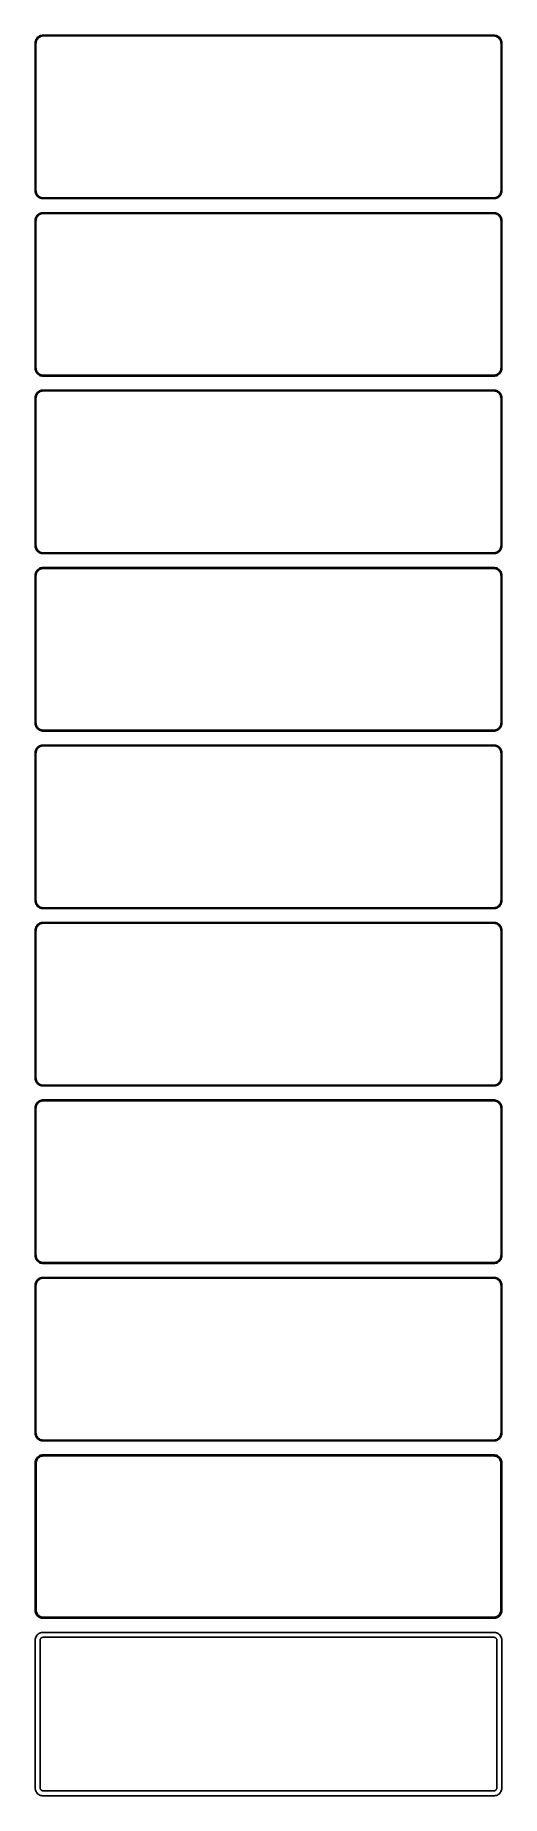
# Model space of a CAD drawing. Header units: metres. Extents: x -150 to 150, y 1088 to 2218.
import ezdxf

# ---------------------------------------------------------------- set-up
doc = ezdxf.new("R2010")
doc.units = ezdxf.units.M

msp = doc.modelspace()

# ---------------------------------------------------------------- linework, layer by layer
for p, q in [((-148.645, 2216.92), (-149.045, 2216.44)), ((-148.187, 2217.35), (-148.645, 2216.92)), ((-148.213, 2216.5), (-147.778, 2216.91)), ((-147.679, 2217.72), (-148.187, 2217.35)), ((-147.778, 2216.91), (-147.295, 2217.26)), ((-147.129, 2218.02), (-147.679, 2217.72)), ((-147.295, 2217.26), (-146.772, 2217.55)), ((-146.545, 2218.26), (-147.129, 2218.02)), ((-146.772, 2217.55), (-146.218, 2217.77)), ((-145.937, 2218.41), (-146.545, 2218.26)), ((-146.218, 2217.77), (-145.64, 2217.92)), ((-145.314, 2218.49), (-145.937, 2218.41)), ((-145.64, 2217.92), (-145.048, 2217.99)), ((145.314, 2218.49), (-145.314, 2218.49)), ((-145.048, 2217.99), (145.048, 2217.99)), ((145.048, 2217.99), (145.64, 2217.92)), ((145.937, 2218.41), (145.314, 2218.49)), ((145.64, 2217.92), (146.218, 2217.77)), ((146.545, 2218.26), (145.937, 2218.41)), ((146.218, 2217.77), (146.772, 2217.55)), ((147.129, 2218.02), (146.545, 2218.26)), ((146.772, 2217.55), (147.295, 2217.26)), ((147.679, 2217.72), (147.129, 2218.02)), ((147.295, 2217.26), (147.778, 2216.91)), ((148.187, 2217.35), (147.679, 2217.72)), ((147.778, 2216.91), (148.213, 2216.5)), ((148.645, 2216.92), (148.187, 2217.35)), ((149.045, 2216.44), (148.645, 2216.92)), ((-149.961, 2214.13), (-150, 2213.5)), ((-150, 2213.5), (-150, 2118.5)), ((-149.843, 2214.74), (-149.961, 2214.13)), ((-149.649, 2215.34), (-149.843, 2214.74)), ((-149.382, 2215.91), (-149.649, 2215.34)), ((-149.5, 2213.25), (-149.463, 2213.85)), ((-149.5, 2118.75), (-149.5, 2213.25)), ((-149.463, 2213.85), (-149.351, 2214.43)), ((-149.045, 2216.44), (-149.382, 2215.91)), ((-149.351, 2214.43), (-149.166, 2215)), ((-149.166, 2215), (-148.912, 2215.54)), ((-148.912, 2215.54), (-148.593, 2216.04)), ((-148.593, 2216.04), (-148.213, 2216.5)), ((148.213, 2216.5), (148.593, 2216.04)), ((148.593, 2216.04), (148.912, 2215.54)), ((148.912, 2215.54), (149.166, 2215)), ((149.382, 2215.91), (149.045, 2216.44)), ((149.166, 2215), (149.351, 2214.43)), ((149.351, 2214.43), (149.463, 2213.85)), ((149.649, 2215.34), (149.382, 2215.91)), ((149.463, 2213.85), (149.5, 2213.25)), ((149.5, 2213.25), (149.5, 2118.75)), ((149.843, 2214.74), (149.649, 2215.34)), ((149.961, 2214.13), (149.843, 2214.74)), ((150, 2213.5), (149.961, 2214.13)), ((150, 2118.5), (150, 2213.5)), ((-150, 2118.5), (-149.961, 2117.87)), ((-149.961, 2117.87), (-149.843, 2117.26)), ((-149.843, 2117.26), (-149.649, 2116.66)), ((-149.649, 2116.66), (-149.382, 2116.09)), ((-149.463, 2118.15), (-149.5, 2118.75)), ((-149.351, 2117.57), (-149.463, 2118.15)), ((-149.382, 2116.09), (-149.045, 2115.56)), ((-149.166, 2117), (-149.351, 2117.57)), ((-148.912, 2116.46), (-149.166, 2117)), ((-149.045, 2115.56), (-148.645, 2115.08)), ((-148.593, 2115.96), (-148.912, 2116.46)), ((-148.645, 2115.08), (-148.187, 2114.65)), ((-148.213, 2115.5), (-148.593, 2115.96)), ((-147.778, 2115.09), (-148.213, 2115.5)), ((-147.295, 2114.74), (-147.778, 2115.09)), ((147.778, 2115.09), (147.295, 2114.74)), ((148.213, 2115.5), (147.778, 2115.09)), ((148.187, 2114.65), (148.645, 2115.08)), ((148.593, 2115.96), (148.213, 2115.5)), ((148.912, 2116.46), (148.593, 2115.96)), ((148.645, 2115.08), (149.045, 2115.56)), ((149.166, 2117), (148.912, 2116.46)), ((149.045, 2115.56), (149.382, 2116.09)), ((149.351, 2117.57), (149.166, 2117)), ((149.463, 2118.15), (149.351, 2117.57)), ((149.382, 2116.09), (149.649, 2116.66)), ((149.5, 2118.75), (149.463, 2118.15)), ((149.649, 2116.66), (149.843, 2117.26)), ((149.843, 2117.26), (149.961, 2117.87)), ((149.961, 2117.87), (150, 2118.5)), ((-148.187, 2114.65), (-147.679, 2114.28)), ((-147.679, 2103.72), (-148.187, 2103.35)), ((-147.679, 2114.28), (-147.129, 2113.98)), ((-147.129, 2104.02), (-147.679, 2103.72)), ((-146.772, 2114.45), (-147.295, 2114.74)), ((-147.129, 2113.98), (-146.545, 2113.74)), ((-146.545, 2104.26), (-147.129, 2104.02)), ((-146.218, 2114.23), (-146.772, 2114.45)), ((-146.772, 2103.55), (-146.218, 2103.77)), ((-146.545, 2113.74), (-145.937, 2113.59)), ((-145.937, 2104.41), (-146.545, 2104.26)), ((-145.64, 2114.08), (-146.218, 2114.23)), ((-146.218, 2103.77), (-145.64, 2103.92)), ((-145.937, 2113.59), (-145.314, 2113.51)), ((-145.314, 2104.49), (-145.937, 2104.41)), ((-145.048, 2114.01), (-145.64, 2114.08)), ((-145.64, 2103.92), (-145.048, 2103.99)), ((-145.314, 2113.51), (145.314, 2113.51)), ((145.314, 2104.49), (-145.314, 2104.49)), ((145.048, 2114.01), (-145.048, 2114.01)), ((-145.048, 2103.99), (145.048, 2103.99)), ((145.64, 2114.08), (145.048, 2114.01)), ((145.048, 2103.99), (145.64, 2103.92)), ((145.314, 2113.51), (145.937, 2113.59)), ((145.937, 2104.41), (145.314, 2104.49)), ((146.218, 2114.23), (145.64, 2114.08)), ((145.64, 2103.92), (146.218, 2103.77)), ((145.937, 2113.59), (146.545, 2113.74)), ((146.545, 2104.26), (145.937, 2104.41)), ((146.772, 2114.45), (146.218, 2114.23)), ((146.218, 2103.77), (146.772, 2103.55)), ((146.545, 2113.74), (147.129, 2113.98)), ((147.129, 2104.02), (146.545, 2104.26)), ((147.295, 2114.74), (146.772, 2114.45)), ((147.129, 2113.98), (147.679, 2114.28)), ((147.679, 2103.72), (147.129, 2104.02)), ((147.679, 2114.28), (148.187, 2114.65)), ((148.187, 2103.35), (147.679, 2103.72)), ((-149.961, 2100.13), (-150, 2099.5)), ((-150, 2099.5), (-150, 2004.5)), ((-149.843, 2100.74), (-149.961, 2100.13)), ((-149.649, 2101.34), (-149.843, 2100.74)), ((-149.382, 2101.91), (-149.649, 2101.34)), ((-149.5, 2099.25), (-149.463, 2099.85)), ((-149.5, 2004.75), (-149.5, 2099.25)), ((-149.463, 2099.85), (-149.351, 2100.43)), ((-149.045, 2102.44), (-149.382, 2101.91)), ((-149.351, 2100.43), (-149.166, 2101)), ((-149.166, 2101), (-148.912, 2101.54)), ((-148.645, 2102.92), (-149.045, 2102.44)), ((-148.912, 2101.54), (-148.593, 2102.04)), ((-148.187, 2103.35), (-148.645, 2102.92)), ((-148.593, 2102.04), (-148.213, 2102.5)), ((-148.213, 2102.5), (-147.778, 2102.91)), ((-147.778, 2102.91), (-147.295, 2103.26)), ((-147.295, 2103.26), (-146.772, 2103.55)), ((146.772, 2103.55), (147.295, 2103.26)), ((147.295, 2103.26), (147.778, 2102.91)), ((147.778, 2102.91), (148.213, 2102.5)), ((148.645, 2102.92), (148.187, 2103.35)), ((148.213, 2102.5), (148.593, 2102.04)), ((148.593, 2102.04), (148.912, 2101.54)), ((149.045, 2102.44), (148.645, 2102.92)), ((148.912, 2101.54), (149.166, 2101)), ((149.382, 2101.91), (149.045, 2102.44)), ((149.166, 2101), (149.351, 2100.43)), ((149.351, 2100.43), (149.463, 2099.85)), ((149.649, 2101.34), (149.382, 2101.91)), ((149.463, 2099.85), (149.5, 2099.25)), ((149.5, 2099.25), (149.5, 2004.75)), ((149.843, 2100.74), (149.649, 2101.34)), ((149.961, 2100.13), (149.843, 2100.74)), ((150, 2099.5), (149.961, 2100.13)), ((150, 2004.5), (150, 2099.5)), ((-150, 2004.5), (-149.961, 2003.87)), ((-149.961, 2003.87), (-149.843, 2003.26)), ((-149.843, 2003.26), (-149.649, 2002.66)), ((-149.649, 2002.66), (-149.382, 2002.09)), ((-149.463, 2004.15), (-149.5, 2004.75)), ((-149.351, 2003.57), (-149.463, 2004.15)), ((-149.382, 2002.09), (-149.045, 2001.56)), ((-149.166, 2003), (-149.351, 2003.57)), ((-148.912, 2002.46), (-149.166, 2003)), ((-148.593, 2001.96), (-148.912, 2002.46)), ((-148.213, 2001.5), (-148.593, 2001.96)), ((148.593, 2001.96), (148.213, 2001.5)), ((148.912, 2002.46), (148.593, 2001.96)), ((149.166, 2003), (148.912, 2002.46)), ((149.045, 2001.56), (149.382, 2002.09)), ((149.351, 2003.57), (149.166, 2003)), ((149.463, 2004.15), (149.351, 2003.57)), ((149.382, 2002.09), (149.649, 2002.66)), ((149.5, 2004.75), (149.463, 2004.15)), ((149.649, 2002.66), (149.843, 2003.26)), ((149.843, 2003.26), (149.961, 2003.87)), ((149.961, 2003.87), (150, 2004.5)), ((-149.045, 2001.56), (-148.645, 2001.08)), ((-148.645, 2001.08), (-148.187, 2000.65)), ((-147.778, 2001.09), (-148.213, 2001.5)), ((-148.187, 2000.65), (-147.679, 2000.28)), ((-147.295, 2000.74), (-147.778, 2001.09)), ((-147.679, 2000.28), (-147.129, 1999.98)), ((-146.772, 2000.45), (-147.295, 2000.74)), ((-147.129, 1999.98), (-146.545, 1999.74)), ((-146.218, 2000.23), (-146.772, 2000.45)), ((-146.545, 1999.74), (-145.937, 1999.59)), ((-145.64, 2000.08), (-146.218, 2000.23)), ((-145.937, 1999.59), (-145.314, 1999.51)), ((-145.048, 2000.01), (-145.64, 2000.08)), ((-145.314, 1999.51), (145.314, 1999.51)), ((145.048, 2000.01), (-145.048, 2000.01)), ((145.64, 2000.08), (145.048, 2000.01)), ((145.314, 1999.51), (145.937, 1999.59)), ((146.218, 2000.23), (145.64, 2000.08)), ((145.937, 1999.59), (146.545, 1999.74)), ((146.772, 2000.45), (146.218, 2000.23)), ((146.545, 1999.74), (147.129, 1999.98)), ((147.295, 2000.74), (146.772, 2000.45)), ((147.129, 1999.98), (147.679, 2000.28)), ((147.778, 2001.09), (147.295, 2000.74)), ((147.679, 2000.28), (148.187, 2000.65)), ((148.213, 2001.5), (147.778, 2001.09)), ((148.187, 2000.65), (148.645, 2001.08)), ((148.645, 2001.08), (149.045, 2001.56)), ((-149.961, 1986.13), (-150, 1985.5)), ((-150, 1985.5), (-150, 1890.5)), ((-149.843, 1986.74), (-149.961, 1986.13)), ((-149.649, 1987.34), (-149.843, 1986.74)), ((-149.382, 1987.91), (-149.649, 1987.34)), ((-149.5, 1985.25), (-149.463, 1985.85)), ((-149.5, 1890.75), (-149.5, 1985.25)), ((-149.463, 1985.85), (-149.351, 1986.43)), ((-149.045, 1988.44), (-149.382, 1987.91)), ((-149.351, 1986.43), (-149.166, 1987)), ((-149.166, 1987), (-148.912, 1987.54)), ((-148.645, 1988.92), (-149.045, 1988.44)), ((-148.912, 1987.54), (-148.593, 1988.04)), ((-148.187, 1989.35), (-148.645, 1988.92)), ((-148.593, 1988.04), (-148.213, 1988.5)), ((-148.213, 1988.5), (-147.778, 1988.91)), ((-147.679, 1989.72), (-148.187, 1989.35)), ((-147.778, 1988.91), (-147.295, 1989.26)), ((-147.129, 1990.02), (-147.679, 1989.72)), ((-147.295, 1989.26), (-146.772, 1989.55)), ((-146.545, 1990.26), (-147.129, 1990.02)), ((-146.772, 1989.55), (-146.218, 1989.77)), ((-145.937, 1990.41), (-146.545, 1990.26)), ((-146.218, 1989.77), (-145.64, 1989.92)), ((-145.314, 1990.49), (-145.937, 1990.41)), ((-145.64, 1989.92), (-145.048, 1989.99)), ((145.314, 1990.49), (-145.314, 1990.49)), ((-145.048, 1989.99), (145.048, 1989.99)), ((145.048, 1989.99), (145.64, 1989.92)), ((145.937, 1990.41), (145.314, 1990.49)), ((145.64, 1989.92), (146.218, 1989.77)), ((146.545, 1990.26), (145.937, 1990.41)), ((146.218, 1989.77), (146.772, 1989.55)), ((147.129, 1990.02), (146.545, 1990.26)), ((146.772, 1989.55), (147.295, 1989.26)), ((147.679, 1989.72), (147.129, 1990.02)), ((147.295, 1989.26), (147.778, 1988.91)), ((148.187, 1989.35), (147.679, 1989.72)), ((147.778, 1988.91), (148.213, 1988.5)), ((148.645, 1988.92), (148.187, 1989.35)), ((148.213, 1988.5), (148.593, 1988.04)), ((148.593, 1988.04), (148.912, 1987.54)), ((149.045, 1988.44), (148.645, 1988.92)), ((148.912, 1987.54), (149.166, 1987)), ((149.382, 1987.91), (149.045, 1988.44)), ((149.166, 1987), (149.351, 1986.43)), ((149.351, 1986.43), (149.463, 1985.85)), ((149.649, 1987.34), (149.382, 1987.91)), ((149.463, 1985.85), (149.5, 1985.25)), ((149.5, 1985.25), (149.5, 1890.75)), ((149.843, 1986.74), (149.649, 1987.34)), ((149.961, 1986.13), (149.843, 1986.74)), ((150, 1985.5), (149.961, 1986.13)), ((150, 1890.5), (150, 1985.5)), ((-150, 1890.5), (-149.961, 1889.87)), ((-149.961, 1889.87), (-149.843, 1889.26)), ((-149.843, 1889.26), (-149.649, 1888.66)), ((-149.463, 1890.15), (-149.5, 1890.75)), ((-149.351, 1889.57), (-149.463, 1890.15)), ((-149.166, 1889), (-149.351, 1889.57)), ((-148.912, 1888.46), (-149.166, 1889)), ((149.166, 1889), (148.912, 1888.46)), ((149.351, 1889.57), (149.166, 1889)), ((149.463, 1890.15), (149.351, 1889.57)), ((149.5, 1890.75), (149.463, 1890.15)), ((149.649, 1888.66), (149.843, 1889.26)), ((149.843, 1889.26), (149.961, 1889.87)), ((149.961, 1889.87), (150, 1890.5)), ((-149.649, 1888.66), (-149.382, 1888.09)), ((-149.382, 1888.09), (-149.045, 1887.56)), ((-149.045, 1887.56), (-148.645, 1887.08)), ((-148.593, 1887.96), (-148.912, 1888.46)), ((-148.645, 1887.08), (-148.187, 1886.65)), ((-148.213, 1887.5), (-148.593, 1887.96)), ((-147.778, 1887.09), (-148.213, 1887.5)), ((-148.187, 1886.65), (-147.679, 1886.28)), ((-147.295, 1886.74), (-147.778, 1887.09)), ((-147.679, 1886.28), (-147.129, 1885.98)), ((-146.772, 1886.45), (-147.295, 1886.74)), ((-147.129, 1885.98), (-146.545, 1885.74)), ((-146.218, 1886.23), (-146.772, 1886.45)), ((-146.545, 1885.74), (-145.937, 1885.59)), ((-145.64, 1886.08), (-146.218, 1886.23)), ((-145.937, 1885.59), (-145.314, 1885.51)), ((-145.048, 1886.01), (-145.64, 1886.08)), ((-145.314, 1885.51), (145.314, 1885.51)), ((145.048, 1886.01), (-145.048, 1886.01)), ((145.64, 1886.08), (145.048, 1886.01)), ((145.314, 1885.51), (145.937, 1885.59)), ((146.218, 1886.23), (145.64, 1886.08)), ((145.937, 1885.59), (146.545, 1885.74)), ((146.772, 1886.45), (146.218, 1886.23)), ((146.545, 1885.74), (147.129, 1885.98)), ((147.295, 1886.74), (146.772, 1886.45)), ((147.129, 1885.98), (147.679, 1886.28)), ((147.778, 1887.09), (147.295, 1886.74)), ((147.679, 1886.28), (148.187, 1886.65)), ((148.213, 1887.5), (147.778, 1887.09)), ((148.187, 1886.65), (148.645, 1887.08)), ((148.593, 1887.96), (148.213, 1887.5)), ((148.912, 1888.46), (148.593, 1887.96)), ((148.645, 1887.08), (149.045, 1887.56)), ((149.045, 1887.56), (149.382, 1888.09)), ((149.382, 1888.09), (149.649, 1888.66)), ((-149.961, 1872.13), (-150, 1871.5)), ((-150, 1871.5), (-150, 1776.5)), ((-149.843, 1872.74), (-149.961, 1872.13)), ((-149.649, 1873.34), (-149.843, 1872.74)), ((-149.382, 1873.91), (-149.649, 1873.34)), ((-149.5, 1871.25), (-149.463, 1871.85)), ((-149.5, 1776.75), (-149.5, 1871.25)), ((-149.463, 1871.85), (-149.351, 1872.43)), ((-149.045, 1874.44), (-149.382, 1873.91)), ((-149.351, 1872.43), (-149.166, 1873)), ((-149.166, 1873), (-148.912, 1873.54)), ((-148.645, 1874.92), (-149.045, 1874.44)), ((-148.912, 1873.54), (-148.593, 1874.04)), ((-148.187, 1875.35), (-148.645, 1874.92)), ((-148.593, 1874.04), (-148.213, 1874.5)), ((-148.213, 1874.5), (-147.778, 1874.91)), ((-147.679, 1875.72), (-148.187, 1875.35)), ((-147.778, 1874.91), (-147.295, 1875.26)), ((-147.129, 1876.02), (-147.679, 1875.72)), ((-147.295, 1875.26), (-146.772, 1875.55)), ((-146.545, 1876.26), (-147.129, 1876.02)), ((-146.772, 1875.55), (-146.218, 1875.77)), ((-145.937, 1876.41), (-146.545, 1876.26)), ((-146.218, 1875.77), (-145.64, 1875.92)), ((-145.314, 1876.49), (-145.937, 1876.41)), ((-145.64, 1875.92), (-145.048, 1875.99)), ((145.314, 1876.49), (-145.314, 1876.49)), ((-145.048, 1875.99), (145.048, 1875.99)), ((145.048, 1875.99), (145.64, 1875.92)), ((145.937, 1876.41), (145.314, 1876.49)), ((145.64, 1875.92), (146.218, 1875.77)), ((146.545, 1876.26), (145.937, 1876.41)), ((146.218, 1875.77), (146.772, 1875.55)), ((147.129, 1876.02), (146.545, 1876.26)), ((146.772, 1875.55), (147.295, 1875.26)), ((147.679, 1875.72), (147.129, 1876.02)), ((147.295, 1875.26), (147.778, 1874.91)), ((148.187, 1875.35), (147.679, 1875.72)), ((147.778, 1874.91), (148.213, 1874.5)), ((148.645, 1874.92), (148.187, 1875.35)), ((148.213, 1874.5), (148.593, 1874.04)), ((148.593, 1874.04), (148.912, 1873.54)), ((149.045, 1874.44), (148.645, 1874.92)), ((148.912, 1873.54), (149.166, 1873)), ((149.382, 1873.91), (149.045, 1874.44)), ((149.166, 1873), (149.351, 1872.43)), ((149.351, 1872.43), (149.463, 1871.85)), ((149.649, 1873.34), (149.382, 1873.91)), ((149.463, 1871.85), (149.5, 1871.25)), ((149.5, 1871.25), (149.5, 1776.75)), ((149.843, 1872.74), (149.649, 1873.34)), ((149.961, 1872.13), (149.843, 1872.74)), ((150, 1871.5), (149.961, 1872.13)), ((150, 1776.5), (150, 1871.5)), ((-150, 1776.5), (-149.961, 1775.87)), ((-149.961, 1775.87), (-149.843, 1775.26)), ((-149.463, 1776.15), (-149.5, 1776.75)), ((-149.351, 1775.57), (-149.463, 1776.15)), ((149.463, 1776.15), (149.351, 1775.57)), ((149.5, 1776.75), (149.463, 1776.15)), ((149.843, 1775.26), (149.961, 1775.87)), ((149.961, 1775.87), (150, 1776.5)), ((-149.843, 1775.26), (-149.649, 1774.66)), ((-149.649, 1774.66), (-149.382, 1774.09)), ((-149.382, 1774.09), (-149.045, 1773.56)), ((-149.166, 1775), (-149.351, 1775.57)), ((-148.912, 1774.46), (-149.166, 1775)), ((-149.045, 1773.56), (-148.645, 1773.08)), ((-148.593, 1773.96), (-148.912, 1774.46)), ((-148.645, 1773.08), (-148.187, 1772.65)), ((-148.213, 1773.5), (-148.593, 1773.96)), ((-147.778, 1773.09), (-148.213, 1773.5)), ((-148.187, 1772.65), (-147.679, 1772.28)), ((-147.295, 1772.74), (-147.778, 1773.09)), ((-147.679, 1772.28), (-147.129, 1771.98)), ((-146.772, 1772.45), (-147.295, 1772.74)), ((-147.129, 1771.98), (-146.545, 1771.74)), ((-146.218, 1772.23), (-146.772, 1772.45)), ((-146.545, 1771.74), (-145.937, 1771.59)), ((-145.64, 1772.08), (-146.218, 1772.23)), ((-145.937, 1771.59), (-145.314, 1771.51)), ((-145.048, 1772.01), (-145.64, 1772.08)), ((-145.314, 1771.51), (145.314, 1771.51)), ((145.048, 1772.01), (-145.048, 1772.01)), ((145.64, 1772.08), (145.048, 1772.01)), ((145.314, 1771.51), (145.937, 1771.59)), ((146.218, 1772.23), (145.64, 1772.08)), ((145.937, 1771.59), (146.545, 1771.74)), ((146.772, 1772.45), (146.218, 1772.23)), ((146.545, 1771.74), (147.129, 1771.98)), ((147.295, 1772.74), (146.772, 1772.45)), ((147.129, 1771.98), (147.679, 1772.28)), ((147.778, 1773.09), (147.295, 1772.74)), ((147.679, 1772.28), (148.187, 1772.65)), ((148.213, 1773.5), (147.778, 1773.09)), ((148.187, 1772.65), (148.645, 1773.08)), ((148.593, 1773.96), (148.213, 1773.5)), ((148.912, 1774.46), (148.593, 1773.96)), ((148.645, 1773.08), (149.045, 1773.56)), ((149.166, 1775), (148.912, 1774.46)), ((149.045, 1773.56), (149.382, 1774.09)), ((149.351, 1775.57), (149.166, 1775)), ((149.382, 1774.09), (149.649, 1774.66)), ((149.649, 1774.66), (149.843, 1775.26)), ((-149.961, 1758.13), (-150, 1757.5)), ((-150, 1757.5), (-150, 1662.5)), ((-149.843, 1758.74), (-149.961, 1758.13)), ((-149.649, 1759.34), (-149.843, 1758.74)), ((-149.382, 1759.91), (-149.649, 1759.34)), ((-149.5, 1757.25), (-149.463, 1757.85)), ((-149.5, 1662.75), (-149.5, 1757.25)), ((-149.463, 1757.85), (-149.351, 1758.43)), ((-149.045, 1760.44), (-149.382, 1759.91)), ((-149.351, 1758.43), (-149.166, 1759)), ((-149.166, 1759), (-148.912, 1759.54)), ((-148.645, 1760.92), (-149.045, 1760.44)), ((-148.912, 1759.54), (-148.593, 1760.04)), ((-148.187, 1761.35), (-148.645, 1760.92)), ((-148.593, 1760.04), (-148.213, 1760.5)), ((-148.213, 1760.5), (-147.778, 1760.91)), ((-147.679, 1761.72), (-148.187, 1761.35)), ((-147.778, 1760.91), (-147.295, 1761.26)), ((-147.129, 1762.02), (-147.679, 1761.72)), ((-147.295, 1761.26), (-146.772, 1761.55)), ((-146.545, 1762.26), (-147.129, 1762.02)), ((-146.772, 1761.55), (-146.218, 1761.77)), ((-145.937, 1762.41), (-146.545, 1762.26)), ((-146.218, 1761.77), (-145.64, 1761.92)), ((-145.314, 1762.49), (-145.937, 1762.41)), ((-145.64, 1761.92), (-145.048, 1761.99)), ((145.314, 1762.49), (-145.314, 1762.49)), ((-145.048, 1761.99), (145.048, 1761.99)), ((145.048, 1761.99), (145.64, 1761.92)), ((145.937, 1762.41), (145.314, 1762.49)), ((145.64, 1761.92), (146.218, 1761.77)), ((146.545, 1762.26), (145.937, 1762.41)), ((146.218, 1761.77), (146.772, 1761.55)), ((147.129, 1762.02), (146.545, 1762.26)), ((146.772, 1761.55), (147.295, 1761.26)), ((147.679, 1761.72), (147.129, 1762.02)), ((147.295, 1761.26), (147.778, 1760.91)), ((148.187, 1761.35), (147.679, 1761.72)), ((147.778, 1760.91), (148.213, 1760.5)), ((148.645, 1760.92), (148.187, 1761.35)), ((148.213, 1760.5), (148.593, 1760.04)), ((148.593, 1760.04), (148.912, 1759.54)), ((149.045, 1760.44), (148.645, 1760.92)), ((148.912, 1759.54), (149.166, 1759)), ((149.382, 1759.91), (149.045, 1760.44)), ((149.166, 1759), (149.351, 1758.43)), ((149.351, 1758.43), (149.463, 1757.85)), ((149.649, 1759.34), (149.382, 1759.91)), ((149.463, 1757.85), (149.5, 1757.25)), ((149.5, 1757.25), (149.5, 1662.75)), ((149.843, 1758.74), (149.649, 1759.34)), ((149.961, 1758.13), (149.843, 1758.74)), ((150, 1757.5), (149.961, 1758.13)), ((150, 1662.5), (150, 1757.5)), ((-149.463, 1662.15), (-149.5, 1662.75)), ((149.5, 1662.75), (149.463, 1662.15)), ((-150, 1662.5), (-149.961, 1661.87)), ((-149.961, 1661.87), (-149.843, 1661.26)), ((-149.843, 1661.26), (-149.649, 1660.66)), ((-149.649, 1660.66), (-149.382, 1660.09)), ((-149.351, 1661.57), (-149.463, 1662.15)), ((-149.382, 1660.09), (-149.045, 1659.56)), ((-149.166, 1661), (-149.351, 1661.57)), ((-148.912, 1660.46), (-149.166, 1661)), ((-149.045, 1659.56), (-148.645, 1659.08)), ((-148.593, 1659.96), (-148.912, 1660.46)), ((-148.645, 1659.08), (-148.187, 1658.65)), ((-148.213, 1659.5), (-148.593, 1659.96)), ((-147.778, 1659.09), (-148.213, 1659.5)), ((-148.187, 1658.65), (-147.679, 1658.28)), ((-147.295, 1658.74), (-147.778, 1659.09)), ((-147.679, 1658.28), (-147.129, 1657.98)), ((-146.772, 1658.45), (-147.295, 1658.74)), ((-147.129, 1657.98), (-146.545, 1657.74)), ((-146.218, 1658.23), (-146.772, 1658.45)), ((-146.545, 1657.74), (-145.937, 1657.59)), ((-145.64, 1658.08), (-146.218, 1658.23)), ((-145.937, 1657.59), (-145.314, 1657.51)), ((-145.048, 1658.01), (-145.64, 1658.08)), ((-145.314, 1657.51), (145.314, 1657.51)), ((145.048, 1658.01), (-145.048, 1658.01)), ((145.64, 1658.08), (145.048, 1658.01)), ((145.314, 1657.51), (145.937, 1657.59)), ((146.218, 1658.23), (145.64, 1658.08)), ((145.937, 1657.59), (146.545, 1657.74)), ((146.772, 1658.45), (146.218, 1658.23)), ((146.545, 1657.74), (147.129, 1657.98)), ((147.295, 1658.74), (146.772, 1658.45)), ((147.129, 1657.98), (147.679, 1658.28)), ((147.778, 1659.09), (147.295, 1658.74)), ((147.679, 1658.28), (148.187, 1658.65)), ((148.213, 1659.5), (147.778, 1659.09)), ((148.187, 1658.65), (148.645, 1659.08)), ((148.593, 1659.96), (148.213, 1659.5)), ((148.912, 1660.46), (148.593, 1659.96)), ((148.645, 1659.08), (149.045, 1659.56)), ((149.166, 1661), (148.912, 1660.46)), ((149.045, 1659.56), (149.382, 1660.09)), ((149.351, 1661.57), (149.166, 1661)), ((149.463, 1662.15), (149.351, 1661.57)), ((149.382, 1660.09), (149.649, 1660.66)), ((149.649, 1660.66), (149.843, 1661.26)), ((149.843, 1661.26), (149.961, 1661.87)), ((149.961, 1661.87), (150, 1662.5)), ((-149.961, 1644.13), (-150, 1643.5)), ((-150, 1643.5), (-150, 1548.5)), ((-149.843, 1644.74), (-149.961, 1644.13)), ((-149.649, 1645.34), (-149.843, 1644.74)), ((-149.382, 1645.91), (-149.649, 1645.34)), ((-149.5, 1643.25), (-149.463, 1643.85)), ((-149.5, 1548.75), (-149.5, 1643.25)), ((-149.463, 1643.85), (-149.351, 1644.43)), ((-149.045, 1646.44), (-149.382, 1645.91)), ((-149.351, 1644.43), (-149.166, 1645)), ((-149.166, 1645), (-148.912, 1645.54)), ((-148.645, 1646.92), (-149.045, 1646.44)), ((-148.912, 1645.54), (-148.593, 1646.04)), ((-148.187, 1647.35), (-148.645, 1646.92)), ((-148.593, 1646.04), (-148.213, 1646.5)), ((-148.213, 1646.5), (-147.778, 1646.91)), ((-147.679, 1647.72), (-148.187, 1647.35)), ((-147.778, 1646.91), (-147.295, 1647.26)), ((-147.129, 1648.02), (-147.679, 1647.72)), ((-147.295, 1647.26), (-146.772, 1647.55)), ((-146.545, 1648.26), (-147.129, 1648.02)), ((-146.772, 1647.55), (-146.218, 1647.77)), ((-145.937, 1648.41), (-146.545, 1648.26)), ((-146.218, 1647.77), (-145.64, 1647.92)), ((-145.314, 1648.49), (-145.937, 1648.41)), ((-145.64, 1647.92), (-145.048, 1647.99)), ((145.314, 1648.49), (-145.314, 1648.49)), ((-145.048, 1647.99), (145.048, 1647.99)), ((145.048, 1647.99), (145.64, 1647.92)), ((145.937, 1648.41), (145.314, 1648.49)), ((145.64, 1647.92), (146.218, 1647.77)), ((146.545, 1648.26), (145.937, 1648.41)), ((146.218, 1647.77), (146.772, 1647.55)), ((147.129, 1648.02), (146.545, 1648.26)), ((146.772, 1647.55), (147.295, 1647.26)), ((147.679, 1647.72), (147.129, 1648.02)), ((147.295, 1647.26), (147.778, 1646.91)), ((148.187, 1647.35), (147.679, 1647.72)), ((147.778, 1646.91), (148.213, 1646.5)), ((148.645, 1646.92), (148.187, 1647.35)), ((148.213, 1646.5), (148.593, 1646.04)), ((148.593, 1646.04), (148.912, 1645.54)), ((149.045, 1646.44), (148.645, 1646.92)), ((148.912, 1645.54), (149.166, 1645)), ((149.382, 1645.91), (149.045, 1646.44)), ((149.166, 1645), (149.351, 1644.43)), ((149.351, 1644.43), (149.463, 1643.85)), ((149.649, 1645.34), (149.382, 1645.91)), ((149.463, 1643.85), (149.5, 1643.25)), ((149.5, 1643.25), (149.5, 1548.75)), ((149.843, 1644.74), (149.649, 1645.34)), ((149.961, 1644.13), (149.843, 1644.74)), ((150, 1643.5), (149.961, 1644.13)), ((150, 1548.5), (150, 1643.5)), ((-150, 1548.5), (-149.961, 1547.87)), ((-149.961, 1547.87), (-149.843, 1547.26)), ((-149.843, 1547.26), (-149.649, 1546.66)), ((-149.649, 1546.66), (-149.382, 1546.09)), ((-149.463, 1548.15), (-149.5, 1548.75)), ((-149.351, 1547.57), (-149.463, 1548.15)), ((-149.382, 1546.09), (-149.045, 1545.56)), ((-149.166, 1547), (-149.351, 1547.57)), ((-148.912, 1546.46), (-149.166, 1547)), ((-149.045, 1545.56), (-148.645, 1545.08)), ((-148.593, 1545.96), (-148.912, 1546.46)), ((-148.645, 1545.08), (-148.187, 1544.65)), ((-148.213, 1545.5), (-148.593, 1545.96)), ((-147.778, 1545.09), (-148.213, 1545.5)), ((-148.187, 1544.65), (-147.679, 1544.28)), ((-147.295, 1544.74), (-147.778, 1545.09)), ((-147.679, 1544.28), (-147.129, 1543.98)), ((-146.772, 1544.45), (-147.295, 1544.74)), ((-147.129, 1543.98), (-146.545, 1543.74)), ((-146.218, 1544.23), (-146.772, 1544.45)), ((-146.545, 1543.74), (-145.937, 1543.59)), ((-145.64, 1544.08), (-146.218, 1544.23)), ((-145.937, 1543.59), (-145.314, 1543.51)), ((-145.048, 1544.01), (-145.64, 1544.08)), ((-145.314, 1543.51), (145.314, 1543.51)), ((145.048, 1544.01), (-145.048, 1544.01)), ((145.64, 1544.08), (145.048, 1544.01)), ((145.314, 1543.51), (145.937, 1543.59)), ((146.218, 1544.23), (145.64, 1544.08)), ((145.937, 1543.59), (146.545, 1543.74)), ((146.772, 1544.45), (146.218, 1544.23)), ((146.545, 1543.74), (147.129, 1543.98)), ((147.295, 1544.74), (146.772, 1544.45)), ((147.129, 1543.98), (147.679, 1544.28)), ((147.778, 1545.09), (147.295, 1544.74)), ((147.679, 1544.28), (148.187, 1544.65)), ((148.213, 1545.5), (147.778, 1545.09)), ((148.187, 1544.65), (148.645, 1545.08)), ((148.593, 1545.96), (148.213, 1545.5)), ((148.912, 1546.46), (148.593, 1545.96)), ((148.645, 1545.08), (149.045, 1545.56)), ((149.166, 1547), (148.912, 1546.46)), ((149.045, 1545.56), (149.382, 1546.09)), ((149.351, 1547.57), (149.166, 1547)), ((149.463, 1548.15), (149.351, 1547.57)), ((149.382, 1546.09), (149.649, 1546.66)), ((149.5, 1548.75), (149.463, 1548.15)), ((149.649, 1546.66), (149.843, 1547.26)), ((149.843, 1547.26), (149.961, 1547.87)), ((149.961, 1547.87), (150, 1548.5)), ((-149.961, 1530.13), (-150, 1529.5)), ((-150, 1529.5), (-150, 1434.5)), ((-149.843, 1530.74), (-149.961, 1530.13)), ((-149.649, 1531.34), (-149.843, 1530.74)), ((-149.382, 1531.91), (-149.649, 1531.34)), ((-149.5, 1529.25), (-149.463, 1529.85)), ((-149.5, 1434.75), (-149.5, 1529.25)), ((-149.463, 1529.85), (-149.351, 1530.43)), ((-149.045, 1532.44), (-149.382, 1531.91)), ((-149.351, 1530.43), (-149.166, 1531)), ((-149.166, 1531), (-148.912, 1531.54)), ((-148.645, 1532.92), (-149.045, 1532.44)), ((-148.912, 1531.54), (-148.593, 1532.04)), ((-148.187, 1533.35), (-148.645, 1532.92)), ((-148.593, 1532.04), (-148.213, 1532.5)), ((-148.213, 1532.5), (-147.778, 1532.91)), ((-147.679, 1533.72), (-148.187, 1533.35)), ((-147.778, 1532.91), (-147.295, 1533.26)), ((-147.129, 1534.02), (-147.679, 1533.72)), ((-147.295, 1533.26), (-146.772, 1533.55)), ((-146.545, 1534.26), (-147.129, 1534.02)), ((-146.772, 1533.55), (-146.218, 1533.77)), ((-145.937, 1534.41), (-146.545, 1534.26)), ((-146.218, 1533.77), (-145.64, 1533.92)), ((-145.314, 1534.49), (-145.937, 1534.41)), ((-145.64, 1533.92), (-145.048, 1533.99)), ((145.314, 1534.49), (-145.314, 1534.49)), ((-145.048, 1533.99), (145.048, 1533.99)), ((145.048, 1533.99), (145.64, 1533.92)), ((145.937, 1534.41), (145.314, 1534.49)), ((145.64, 1533.92), (146.218, 1533.77)), ((146.545, 1534.26), (145.937, 1534.41)), ((146.218, 1533.77), (146.772, 1533.55)), ((147.129, 1534.02), (146.545, 1534.26)), ((146.772, 1533.55), (147.295, 1533.26)), ((147.679, 1533.72), (147.129, 1534.02)), ((147.295, 1533.26), (147.778, 1532.91)), ((148.187, 1533.35), (147.679, 1533.72)), ((147.778, 1532.91), (148.213, 1532.5)), ((148.645, 1532.92), (148.187, 1533.35)), ((148.213, 1532.5), (148.593, 1532.04)), ((148.593, 1532.04), (148.912, 1531.54)), ((149.045, 1532.44), (148.645, 1532.92)), ((148.912, 1531.54), (149.166, 1531)), ((149.382, 1531.91), (149.045, 1532.44)), ((149.166, 1531), (149.351, 1530.43)), ((149.351, 1530.43), (149.463, 1529.85)), ((149.649, 1531.34), (149.382, 1531.91)), ((149.463, 1529.85), (149.5, 1529.25)), ((149.5, 1529.25), (149.5, 1434.75)), ((149.843, 1530.74), (149.649, 1531.34)), ((149.961, 1530.13), (149.843, 1530.74)), ((150, 1529.5), (149.961, 1530.13)), ((150, 1434.5), (150, 1529.5)), ((-150, 1434.5), (-149.961, 1433.87)), ((-149.961, 1433.87), (-149.843, 1433.26)), ((-149.843, 1433.26), (-149.649, 1432.66)), ((-149.649, 1432.66), (-149.382, 1432.09)), ((-149.463, 1434.15), (-149.5, 1434.75)), ((-149.351, 1433.57), (-149.463, 1434.15)), ((-149.382, 1432.09), (-149.045, 1431.56)), ((-149.166, 1433), (-149.351, 1433.57)), ((-148.912, 1432.46), (-149.166, 1433)), ((-149.045, 1431.56), (-148.645, 1431.08)), ((-148.593, 1431.96), (-148.912, 1432.46)), ((-148.645, 1431.08), (-148.187, 1430.65)), ((-148.213, 1431.5), (-148.593, 1431.96)), ((-147.778, 1431.09), (-148.213, 1431.5)), ((-148.187, 1430.65), (-147.679, 1430.28)), ((-147.295, 1430.74), (-147.778, 1431.09)), ((-147.679, 1430.28), (-147.129, 1429.98)), ((-146.772, 1430.45), (-147.295, 1430.74)), ((-147.129, 1429.98), (-146.545, 1429.74)), ((-146.218, 1430.23), (-146.772, 1430.45)), ((-146.545, 1429.74), (-145.937, 1429.59)), ((-145.64, 1430.08), (-146.218, 1430.23)), ((-145.937, 1429.59), (-145.314, 1429.51)), ((-145.048, 1430.01), (-145.64, 1430.08)), ((-145.314, 1429.51), (145.314, 1429.51)), ((145.048, 1430.01), (-145.048, 1430.01)), ((145.64, 1430.08), (145.048, 1430.01)), ((145.314, 1429.51), (145.937, 1429.59)), ((146.218, 1430.23), (145.64, 1430.08)), ((145.937, 1429.59), (146.545, 1429.74)), ((146.772, 1430.45), (146.218, 1430.23)), ((146.545, 1429.74), (147.129, 1429.98)), ((147.295, 1430.74), (146.772, 1430.45)), ((147.129, 1429.98), (147.679, 1430.28)), ((147.778, 1431.09), (147.295, 1430.74)), ((147.679, 1430.28), (148.187, 1430.65)), ((148.213, 1431.5), (147.778, 1431.09)), ((148.187, 1430.65), (148.645, 1431.08)), ((148.593, 1431.96), (148.213, 1431.5)), ((148.912, 1432.46), (148.593, 1431.96)), ((148.645, 1431.08), (149.045, 1431.56)), ((149.166, 1433), (148.912, 1432.46)), ((149.045, 1431.56), (149.382, 1432.09)), ((149.351, 1433.57), (149.166, 1433)), ((149.463, 1434.15), (149.351, 1433.57)), ((149.382, 1432.09), (149.649, 1432.66)), ((149.5, 1434.75), (149.463, 1434.15)), ((149.649, 1432.66), (149.843, 1433.26)), ((149.843, 1433.26), (149.961, 1433.87)), ((149.961, 1433.87), (150, 1434.5)), ((-149.961, 1416.13), (-150, 1415.5)), ((-150, 1415.5), (-150, 1320.5)), ((-149.843, 1416.74), (-149.961, 1416.13)), ((-149.649, 1417.34), (-149.843, 1416.74)), ((-149.382, 1417.91), (-149.649, 1417.34)), ((-149.5, 1415.25), (-149.463, 1415.85)), ((-149.5, 1320.75), (-149.5, 1415.25)), ((-149.463, 1415.85), (-149.351, 1416.43)), ((-149.045, 1418.44), (-149.382, 1417.91)), ((-149.351, 1416.43), (-149.166, 1417)), ((-149.166, 1417), (-148.912, 1417.54)), ((-148.645, 1418.92), (-149.045, 1418.44)), ((-148.912, 1417.54), (-148.593, 1418.04)), ((-148.187, 1419.35), (-148.645, 1418.92)), ((-148.593, 1418.04), (-148.213, 1418.5)), ((-148.213, 1418.5), (-147.778, 1418.91)), ((-147.679, 1419.72), (-148.187, 1419.35)), ((-147.778, 1418.91), (-147.295, 1419.26)), ((-147.129, 1420.02), (-147.679, 1419.72)), ((-147.295, 1419.26), (-146.772, 1419.55)), ((-146.545, 1420.26), (-147.129, 1420.02)), ((-146.772, 1419.55), (-146.218, 1419.77)), ((-145.937, 1420.41), (-146.545, 1420.26)), ((-146.218, 1419.77), (-145.64, 1419.92)), ((-145.314, 1420.49), (-145.937, 1420.41)), ((-145.64, 1419.92), (-145.048, 1419.99)), ((145.314, 1420.49), (-145.314, 1420.49)), ((-145.048, 1419.99), (145.048, 1419.99)), ((145.048, 1419.99), (145.64, 1419.92)), ((145.937, 1420.41), (145.314, 1420.49)), ((145.64, 1419.92), (146.218, 1419.77)), ((146.545, 1420.26), (145.937, 1420.41)), ((146.218, 1419.77), (146.772, 1419.55)), ((147.129, 1420.02), (146.545, 1420.26)), ((146.772, 1419.55), (147.295, 1419.26)), ((147.679, 1419.72), (147.129, 1420.02)), ((147.295, 1419.26), (147.778, 1418.91)), ((148.187, 1419.35), (147.679, 1419.72)), ((147.778, 1418.91), (148.213, 1418.5)), ((148.645, 1418.92), (148.187, 1419.35)), ((148.213, 1418.5), (148.593, 1418.04)), ((148.593, 1418.04), (148.912, 1417.54)), ((149.045, 1418.44), (148.645, 1418.92)), ((148.912, 1417.54), (149.166, 1417)), ((149.382, 1417.91), (149.045, 1418.44)), ((149.166, 1417), (149.351, 1416.43)), ((149.351, 1416.43), (149.463, 1415.85)), ((149.649, 1417.34), (149.382, 1417.91)), ((149.463, 1415.85), (149.5, 1415.25)), ((149.5, 1415.25), (149.5, 1320.75)), ((149.843, 1416.74), (149.649, 1417.34)), ((149.961, 1416.13), (149.843, 1416.74)), ((150, 1415.5), (149.961, 1416.13)), ((150, 1320.5), (150, 1415.5)), ((-150, 1320.5), (-149.961, 1319.87)), ((-149.961, 1319.87), (-149.843, 1319.26)), ((-149.843, 1319.26), (-149.649, 1318.66)), ((-149.649, 1318.66), (-149.382, 1318.09)), ((-149.463, 1320.15), (-149.5, 1320.75)), ((-149.351, 1319.57), (-149.463, 1320.15)), ((-149.382, 1318.09), (-149.045, 1317.56)), ((-149.166, 1319), (-149.351, 1319.57)), ((-148.912, 1318.46), (-149.166, 1319)), ((-149.045, 1317.56), (-148.645, 1317.08)), ((-148.593, 1317.96), (-148.912, 1318.46)), ((-148.645, 1317.08), (-148.187, 1316.65)), ((-148.213, 1317.5), (-148.593, 1317.96)), ((-147.778, 1317.09), (-148.213, 1317.5)), ((-148.187, 1316.65), (-147.679, 1316.28)), ((-147.295, 1316.74), (-147.778, 1317.09)), ((-147.679, 1316.28), (-147.129, 1315.98)), ((-146.772, 1316.45), (-147.295, 1316.74)), ((-147.129, 1315.98), (-146.545, 1315.74)), ((-146.218, 1316.23), (-146.772, 1316.45)), ((-146.545, 1315.74), (-145.937, 1315.59)), ((-145.64, 1316.08), (-146.218, 1316.23)), ((-145.937, 1315.59), (-145.314, 1315.51)), ((-145.048, 1316.01), (-145.64, 1316.08)), ((-145.314, 1315.51), (145.314, 1315.51)), ((145.048, 1316.01), (-145.048, 1316.01)), ((145.64, 1316.08), (145.048, 1316.01)), ((145.314, 1315.51), (145.937, 1315.59)), ((146.218, 1316.23), (145.64, 1316.08)), ((145.937, 1315.59), (146.545, 1315.74)), ((146.772, 1316.45), (146.218, 1316.23)), ((146.545, 1315.74), (147.129, 1315.98)), ((147.295, 1316.74), (146.772, 1316.45)), ((147.129, 1315.98), (147.679, 1316.28)), ((147.778, 1317.09), (147.295, 1316.74)), ((147.679, 1316.28), (148.187, 1316.65)), ((148.213, 1317.5), (147.778, 1317.09)), ((148.187, 1316.65), (148.645, 1317.08)), ((148.593, 1317.96), (148.213, 1317.5)), ((148.912, 1318.46), (148.593, 1317.96)), ((148.645, 1317.08), (149.045, 1317.56)), ((149.166, 1319), (148.912, 1318.46)), ((149.045, 1317.56), (149.382, 1318.09)), ((149.351, 1319.57), (149.166, 1319)), ((149.463, 1320.15), (149.351, 1319.57)), ((149.382, 1318.09), (149.649, 1318.66)), ((149.5, 1320.75), (149.463, 1320.15)), ((149.649, 1318.66), (149.843, 1319.26)), ((149.843, 1319.26), (149.961, 1319.87)), ((149.961, 1319.87), (150, 1320.5)), ((-149.961, 1302.13), (-150, 1301.5)), ((-150, 1301.5), (-150, 1206.5)), ((-149.843, 1302.74), (-149.961, 1302.13)), ((-149.649, 1303.34), (-149.843, 1302.74)), ((-149.382, 1303.91), (-149.649, 1303.34)), ((-149.045, 1304.44), (-149.382, 1303.91)), ((-149.328, 1301.25), (-149.292, 1301.82)), ((-149.328, 1206.75), (-149.328, 1301.25)), ((-149.292, 1301.82), (-149.185, 1302.39)), ((-149.185, 1302.39), (-149.007, 1302.94)), ((-148.645, 1304.92), (-149.045, 1304.44)), ((-149.007, 1302.94), (-148.762, 1303.46)), ((-148.762, 1303.46), (-148.454, 1303.94)), ((-148.187, 1305.35), (-148.645, 1304.92)), ((-148.454, 1303.94), (-148.088, 1304.38)), ((-147.679, 1305.72), (-148.187, 1305.35)), ((-148.088, 1304.38), (-147.668, 1304.78)), ((-147.129, 1306.02), (-147.679, 1305.72)), ((-147.668, 1304.78), (-147.203, 1305.12)), ((-147.203, 1305.12), (-146.699, 1305.39)), ((-146.545, 1306.26), (-147.129, 1306.02)), ((-146.699, 1305.39), (-146.165, 1305.6)), ((-145.937, 1306.41), (-146.545, 1306.26)), ((-146.165, 1305.6), (-145.608, 1305.75)), ((-145.314, 1306.49), (-145.937, 1306.41)), ((-145.608, 1305.75), (-145.037, 1305.82)), ((145.314, 1306.49), (-145.314, 1306.49)), ((-145.037, 1305.82), (145.037, 1305.82)), ((145.037, 1305.82), (145.608, 1305.75)), ((145.937, 1306.41), (145.314, 1306.49)), ((145.608, 1305.75), (146.165, 1305.6)), ((146.545, 1306.26), (145.937, 1306.41)), ((146.165, 1305.6), (146.699, 1305.39)), ((147.129, 1306.02), (146.545, 1306.26)), ((146.699, 1305.39), (147.203, 1305.12)), ((147.679, 1305.72), (147.129, 1306.02)), ((147.203, 1305.12), (147.668, 1304.78)), ((147.668, 1304.78), (148.088, 1304.38)), ((148.187, 1305.35), (147.679, 1305.72)), ((148.088, 1304.38), (148.454, 1303.94)), ((148.645, 1304.92), (148.187, 1305.35)), ((148.454, 1303.94), (148.762, 1303.46)), ((149.045, 1304.44), (148.645, 1304.92)), ((148.762, 1303.46), (149.007, 1302.94)), ((149.007, 1302.94), (149.185, 1302.39)), ((149.382, 1303.91), (149.045, 1304.44)), ((149.185, 1302.39), (149.292, 1301.82)), ((149.292, 1301.82), (149.328, 1301.25)), ((149.328, 1301.25), (149.328, 1206.75)), ((149.649, 1303.34), (149.382, 1303.91)), ((149.843, 1302.74), (149.649, 1303.34)), ((149.961, 1302.13), (149.843, 1302.74)), ((150, 1301.5), (149.961, 1302.13)), ((150, 1206.5), (150, 1301.5)), ((-150, 1206.5), (-149.961, 1205.87)), ((-149.961, 1205.87), (-149.843, 1205.26)), ((-149.843, 1205.26), (-149.649, 1204.66)), ((-149.649, 1204.66), (-149.382, 1204.09)), ((-149.382, 1204.09), (-149.045, 1203.56)), ((-149.292, 1206.18), (-149.328, 1206.75)), ((-149.185, 1205.61), (-149.292, 1206.18)), ((-149.007, 1205.06), (-149.185, 1205.61)), ((-149.045, 1203.56), (-148.645, 1203.08)), ((-148.762, 1204.54), (-149.007, 1205.06)), ((-148.454, 1204.06), (-148.762, 1204.54)), ((-148.645, 1203.08), (-148.187, 1202.65)), ((-148.088, 1203.62), (-148.454, 1204.06)), ((-148.187, 1202.65), (-147.679, 1202.28)), ((-147.668, 1203.22), (-148.088, 1203.62)), ((-147.679, 1202.28), (-147.129, 1201.98)), ((-147.203, 1202.88), (-147.668, 1203.22)), ((-146.699, 1202.61), (-147.203, 1202.88)), ((-147.129, 1201.98), (-146.545, 1201.74)), ((-146.165, 1202.4), (-146.699, 1202.61)), ((-146.545, 1201.74), (-145.937, 1201.59)), ((-145.608, 1202.25), (-146.165, 1202.4)), ((-145.937, 1201.59), (-145.314, 1201.51)), ((-145.037, 1202.18), (-145.608, 1202.25)), ((-145.314, 1201.51), (145.314, 1201.51)), ((145.037, 1202.18), (-145.037, 1202.18)), ((145.608, 1202.25), (145.037, 1202.18)), ((145.314, 1201.51), (145.937, 1201.59)), ((146.165, 1202.4), (145.608, 1202.25)), ((145.937, 1201.59), (146.545, 1201.74)), ((146.699, 1202.61), (146.165, 1202.4)), ((146.545, 1201.74), (147.129, 1201.98)), ((147.203, 1202.88), (146.699, 1202.61)), ((147.129, 1201.98), (147.679, 1202.28)), ((147.668, 1203.22), (147.203, 1202.88)), ((148.088, 1203.62), (147.668, 1203.22)), ((147.679, 1202.28), (148.187, 1202.65)), ((148.454, 1204.06), (148.088, 1203.62)), ((148.187, 1202.65), (148.645, 1203.08)), ((148.762, 1204.54), (148.454, 1204.06)), ((148.645, 1203.08), (149.045, 1203.56)), ((149.007, 1205.06), (148.762, 1204.54)), ((149.185, 1205.61), (149.007, 1205.06)), ((149.045, 1203.56), (149.382, 1204.09)), ((149.292, 1206.18), (149.185, 1205.61)), ((149.328, 1206.75), (149.292, 1206.18)), ((149.382, 1204.09), (149.649, 1204.66)), ((149.649, 1204.66), (149.843, 1205.26)), ((149.843, 1205.26), (149.961, 1205.87)), ((149.961, 1205.87), (150, 1206.5)), ((-149.961, 1188.13), (-150, 1187.5)), ((-149.843, 1188.74), (-149.961, 1188.13)), ((-149.649, 1189.34), (-149.843, 1188.74)), ((-149.382, 1189.91), (-149.649, 1189.34)), ((-149.045, 1190.44), (-149.382, 1189.91)), ((-148.645, 1190.92), (-149.045, 1190.44)), ((-148.187, 1191.35), (-148.645, 1190.92)), ((-147.679, 1191.72), (-148.187, 1191.35)), ((-147.129, 1192.02), (-147.679, 1191.72)), ((-146.545, 1192.26), (-147.129, 1192.02)), ((-146.843, 1187.51), (-146.793, 1187.77)), ((-146.793, 1187.77), (-146.711, 1188.03)), ((-146.711, 1188.03), (-146.599, 1188.27)), ((-146.599, 1188.27), (-146.457, 1188.49)), ((-145.937, 1192.41), (-146.545, 1192.26)), ((-146.457, 1188.49), (-146.288, 1188.69)), ((-146.288, 1188.69), (-146.095, 1188.88)), ((-146.095, 1188.88), (-145.88, 1189.03)), ((-145.314, 1192.49), (-145.937, 1192.41)), ((-145.88, 1189.03), (-145.648, 1189.16)), ((-145.648, 1189.16), (-145.402, 1189.26)), ((-145.402, 1189.26), (-145.145, 1189.32)), ((145.314, 1192.49), (-145.314, 1192.49)), ((-145.145, 1189.32), (-144.882, 1189.36)), ((-144.882, 1189.36), (144.882, 1189.36)), ((144.882, 1189.36), (145.145, 1189.32)), ((145.145, 1189.32), (145.402, 1189.26)), ((145.937, 1192.41), (145.314, 1192.49)), ((145.402, 1189.26), (145.648, 1189.16)), ((145.648, 1189.16), (145.88, 1189.03)), ((145.88, 1189.03), (146.095, 1188.88)), ((146.545, 1192.26), (145.937, 1192.41)), ((146.095, 1188.88), (146.288, 1188.69)), ((146.288, 1188.69), (146.457, 1188.49)), ((146.457, 1188.49), (146.599, 1188.27)), ((147.129, 1192.02), (146.545, 1192.26)), ((146.599, 1188.27), (146.711, 1188.03)), ((146.711, 1188.03), (146.793, 1187.77)), ((146.793, 1187.77), (146.843, 1187.51)), ((147.679, 1191.72), (147.129, 1192.02)), ((148.187, 1191.35), (147.679, 1191.72)), ((148.645, 1190.92), (148.187, 1191.35)), ((149.045, 1190.44), (148.645, 1190.92)), ((149.382, 1189.91), (149.045, 1190.44)), ((149.649, 1189.34), (149.382, 1189.91)), ((149.843, 1188.74), (149.649, 1189.34)), ((149.961, 1188.13), (149.843, 1188.74)), ((150, 1187.5), (149.961, 1188.13)), ((-150, 1187.5), (-150, 1092.5)), ((-146.86, 1187.25), (-146.843, 1187.51)), ((-146.86, 1092.75), (-146.86, 1187.25)), ((146.843, 1187.51), (146.86, 1187.25)), ((146.86, 1187.25), (146.86, 1092.75)), ((150, 1092.5), (150, 1187.5)), ((-150, 1092.5), (-149.961, 1091.87)), ((-149.961, 1091.87), (-149.843, 1091.26)), ((-149.843, 1091.26), (-149.649, 1090.66)), ((-149.649, 1090.66), (-149.382, 1090.09)), ((-149.382, 1090.09), (-149.045, 1089.56)), ((-149.045, 1089.56), (-148.645, 1089.08)), ((-148.645, 1089.08), (-148.187, 1088.65)), ((-148.187, 1088.65), (-147.679, 1088.28)), ((-147.679, 1088.28), (-147.129, 1087.98)), ((-147.129, 1087.98), (-146.545, 1087.74)), ((-146.843, 1092.49), (-146.86, 1092.75)), ((-146.793, 1092.23), (-146.843, 1092.49)), ((-146.711, 1091.97), (-146.793, 1092.23)), ((-146.599, 1091.73), (-146.711, 1091.97)), ((-146.457, 1091.51), (-146.599, 1091.73)), ((-146.545, 1087.74), (-145.937, 1087.59)), ((-146.288, 1091.31), (-146.457, 1091.51)), ((-146.095, 1091.12), (-146.288, 1091.31)), ((-145.88, 1090.97), (-146.095, 1091.12)), ((-145.937, 1087.59), (-145.314, 1087.51)), ((-145.648, 1090.84), (-145.88, 1090.97)), ((-145.402, 1090.74), (-145.648, 1090.84)), ((-145.145, 1090.68), (-145.402, 1090.74)), ((-145.314, 1087.51), (145.314, 1087.51)), ((-144.882, 1090.64), (-145.145, 1090.68)), ((144.882, 1090.64), (-144.882, 1090.64)), ((145.145, 1090.68), (144.882, 1090.64)), ((145.402, 1090.74), (145.145, 1090.68)), ((145.314, 1087.51), (145.937, 1087.59)), ((145.648, 1090.84), (145.402, 1090.74)), ((145.88, 1090.97), (145.648, 1090.84)), ((146.095, 1091.12), (145.88, 1090.97)), ((145.937, 1087.59), (146.545, 1087.74)), ((146.288, 1091.31), (146.095, 1091.12)), ((146.457, 1091.51), (146.288, 1091.31)), ((146.599, 1091.73), (146.457, 1091.51)), ((146.545, 1087.74), (147.129, 1087.98)), ((146.711, 1091.97), (146.599, 1091.73)), ((146.793, 1092.23), (146.711, 1091.97)), ((146.843, 1092.49), (146.793, 1092.23)), ((146.86, 1092.75), (146.843, 1092.49)), ((147.129, 1087.98), (147.679, 1088.28)), ((147.679, 1088.28), (148.187, 1088.65)), ((148.187, 1088.65), (148.645, 1089.08)), ((148.645, 1089.08), (149.045, 1089.56)), ((149.045, 1089.56), (149.382, 1090.09)), ((149.382, 1090.09), (149.649, 1090.66)), ((149.649, 1090.66), (149.843, 1091.26)), ((149.843, 1091.26), (149.961, 1091.87)), ((149.961, 1091.87), (150, 1092.5))]:
    msp.add_line(p, q)

doc.saveas('drawing.dxf')
